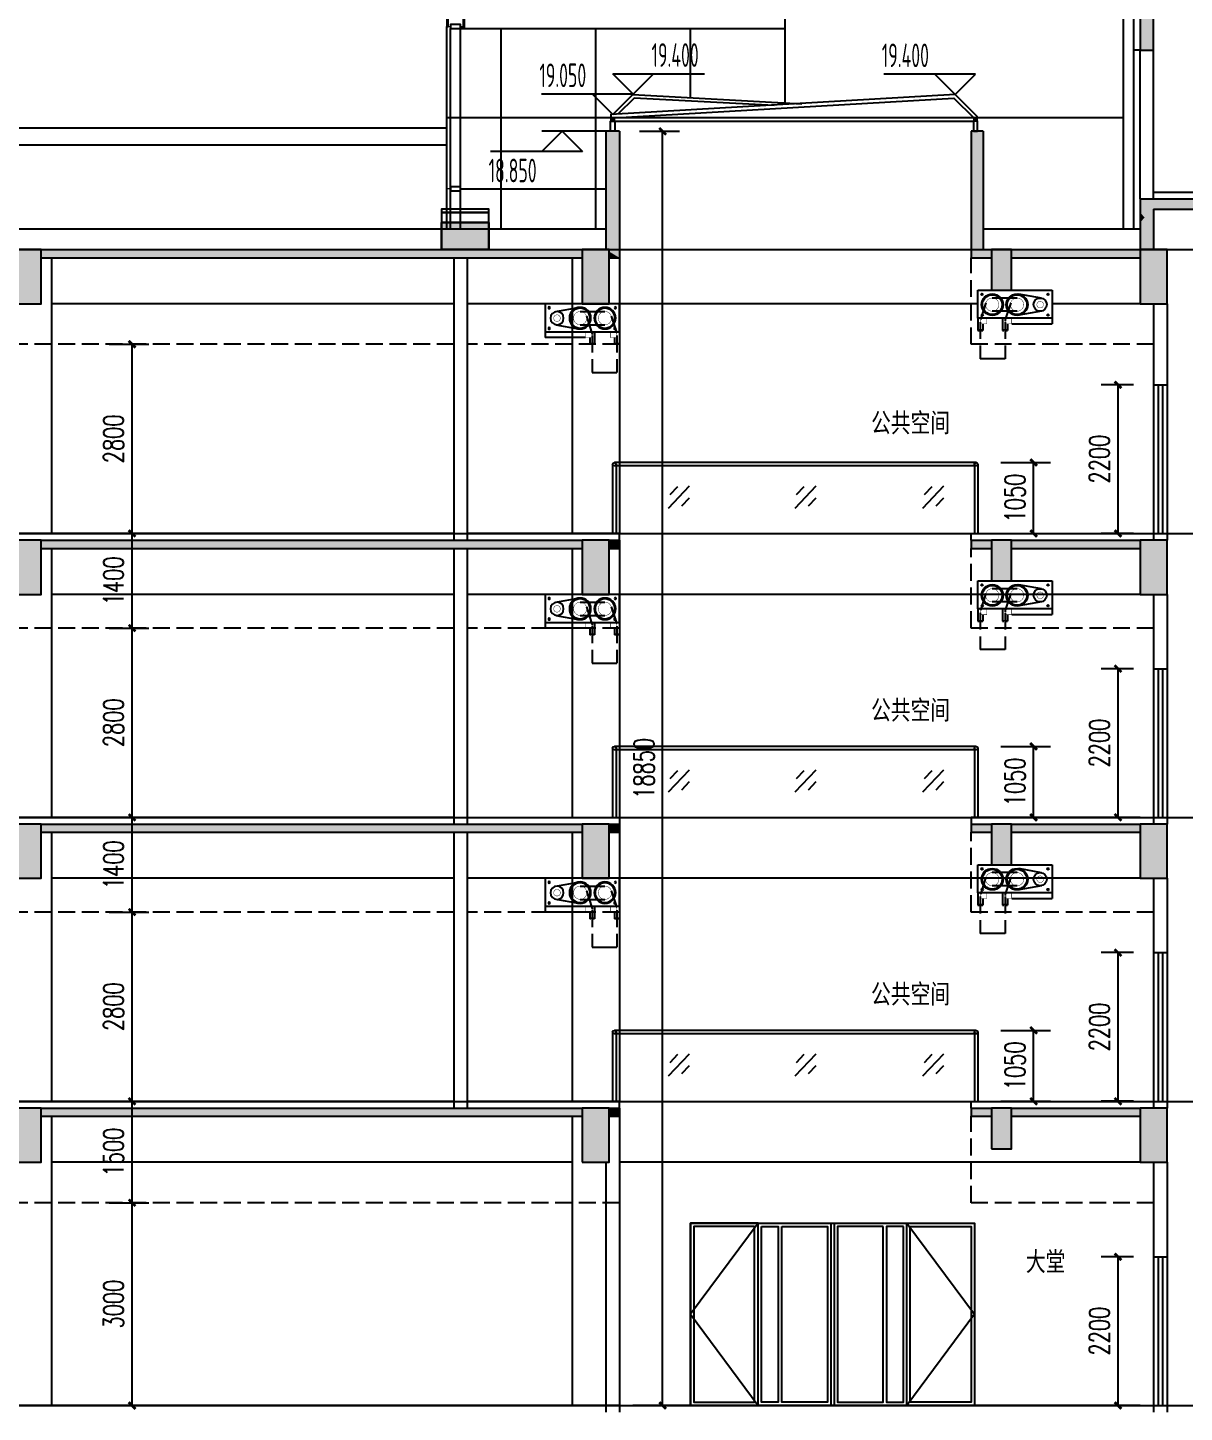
# Model space of a CAD drawing. Extents: x 1106790 to 1313746, y -134124 to 12249.
# Drawn here: x 1172448 to 1189551, y -51988 to -31506 of the extents above; entities that cross this region are included whole.
import ezdxf

# ---------------------------------------------------------------- set-up
doc = ezdxf.new("R2010")
doc.units = 0
doc.header["$LTSCALE"] = 1000
doc.header["$MEASUREMENT"] = 0
doc.linetypes.add('DASH', pattern=[0.35, 0.25, -0.1])
for name, color, linetype in [('01-标注_尺寸', 124, 'Continuous'), ('01-标注_标高', 200, 'Continuous'), ('02-TEXT_房间', 7, 'Continuous'), ('02-TEXT_标注', 130, 'Continuous'), ('05-填充_天正', 26, 'Continuous'), ('A-C_玻璃幕墙', 140, 'Continuous'), ('A-C_窗', 140, 'Continuous'), ('A-C_门', 150, 'Continuous'), ('A-D_龙骨', 131, 'Continuous'), ('A-E_栏杆', 232, 'Continuous'), ('A-O_屋面', 201, 'Continuous'), ('A-STR_门窗', 140, 'Continuous'), ('A-SUR_保温', 222, 'Continuous'), ('A-SUR_吊顶', 40, 'Continuous'), ('A-SUR_看线', 231, 'Continuous'), ('A-SUR_面层', 191, 'Continuous'), ('A-TECH_结构', 21, 'Continuous'), ('A_STR-砌块墙', 121, 'Continuous'), ('A_STR-砼墙', 51, 'Continuous'), ('A_STR-砼柱', 51, 'Continuous'), ('D_铝板', 181, 'Continuous'), ('PUB_HATCH', 8, 'Continuous')]:
    doc.layers.add(name, color=color, linetype=linetype)
doc.layers.add('04-不打印_辅助线', color=165, linetype='Continuous', plot=False)
doc.styles.add('_TCH_DIM', font='ROS1', dxfattribs={"width": 0.8, "bigfont": 'JD'})
doc.styles.add('_TCH_DIM_T3', font='SIMPLEX', dxfattribs={"width": 0.705882, "bigfont": 'GBCBIG'})
doc.styles.get("Standard").update_dxf_attribs({"font": 'STXIHEI.TTF', "width": 0.75})
doc.dimstyles.new('_TCH_ARCH&&100', dxfattribs={"dimtxt": 297.5, "dimasz": 100, "dimexe": 250, "dimexo": 300, "dimgap": 126.25, "dimtad": 1, "dimdec": 0, "dimzin": 0, "dimdsep": 46, "dimtxsty": '_TCH_DIM_T3', "dimblk": 'ARCHTICK', "dimcen": 0.09, "dimclrt": 7, "dimazin": 2, "dimtfac": 1, "dimtdec": 0, "dimtix": 1, "dimtmove": 2, "dimatfit": 3, "dimfxl": 0, "dimtolj": 1, "dimtzin": 0, "dimarcsym": 0})

# ---------------------------------------------------------------- blocks, each defined once
blk = doc.blocks.new('kyuhtr')
at = {"const_width": 20}
blk.add_lwpolyline([(50, 0), (0, 0)], dxfattribs=at)
blk.add_lwpolyline([(50, -30), (200, -30), (200, 30), (50, 30)], close=True)
blk = doc.blocks.new('A$C19DA4980')
for points in [[(0, 2700), (4200, 2700), (4200, 0), (0, 0)], [(1000, 2700), (0, 2700), (0, 0), (1000, 0)], [(3200, 2700), (4200, 2700), (4200, 0), (3200, 0)], [(950, 2650), (50, 2650), (50, 50), (950, 50)], [(1050, 2650), (1300, 2650), (1300, 50), (1050, 50)], [(1350, 2650), (2025, 2650), (2025, 50), (1350, 50)], [(2850, 2650), (2175, 2650), (2175, 50), (2850, 50)], [(3150, 2650), (2900, 2650), (2900, 50), (3150, 50)], [(3250, 2650), (4150, 2650), (4150, 50), (3250, 50)]]:
    blk.add_lwpolyline(points, close=True)
for points in [[(1000, 2700), (0, 1350), (1000, 0)], [(2075, 2700), (2075, 0)], [(2125, 2700), (2125, 0)], [(3200, 2700), (4200, 1350), (3200, 0)]]:
    blk.add_lwpolyline(points)
blk = doc.blocks.new('电梯门')
for points in [[(0, 2200), (0, 0)], [(0, 2200), (200, 2200)], [(67, 2200), (67, 0)], [(133, 2200), (133, 0)], [(200, 2200), (200, 0)], [(0, 0), (200, 0)]]:
    blk.add_lwpolyline(points)
blk = doc.blocks.new('双轨双帘防火卷帘门')
for p, q in [((-100, 0), (800, 0)), ((-100, -339), (-100, 0)), ((800, 0), (800, -409)), ((-1, -152), (-67, -355)), ((375, -95), (75, -95)), ((299, -152), (233, -355)), ((669, -96), (398, -47)), ((375, -255), (75, -255)), ((669, -254), (398, -303)), ((800, -339), (-100, -339)), ((-100, -339), (-100, -489)), ((-100, -489), (-85, -489)), ((-85, -489), (-85, -474)), ((-55, -474), (-55, -489)), ((-55, -489), (-40, -489)), ((-40, -409), (-40, -489)), ((200, -339), (200, -489)), ((200, -489), (215, -489)), ((215, -489), (215, -474)), ((245, -474), (245, -489)), ((245, -489), (260, -489)), ((260, -409), (260, -489)), ((310, -409), (800, -409))]:
    blk.add_line(p, q)
at = {"const_width": 5}
for points in [[(75, -95, -1), (75, -255, -1), (75, -95, -1)], [(375, -95, -1), (375, -255, -1), (375, -95, -1)], [(655, -135, -1), (655, -215, -1), (655, -135, 687123916425.603516)]]:
    blk.add_lwpolyline(points, format="xyb", dxfattribs=at)
for points in [[(-60, -339, 0.285714), (-60, -409), (10, -409), (10, -339)], [(240, -339, 0.285714), (240, -409), (310, -409), (310, -339)]]:
    blk.add_lwpolyline(points, format="xyb", close=True, dxfattribs=at)
for centre, radius in [((-50, -50), 10), ((75, -175), 130), ((75, -175), 120), ((375, -175), 130), ((375, -175), 120), ((655, -175), 80), ((750, -50), 10), ((-45, -300), 10), ((750, -300), 10)]:
    blk.add_circle(centre, radius)
blk.add_arc((296, -374), 66.3, 162.9588, 180)
blk = doc.blocks.new('A$C37606C6C')
at = {"layer": 'A-STR_门窗', "linetype": 'DASH'}
for p, q in [((-153, -471), (-153, -1018)), ((213, -471), (213, -1018))]:
    blk.add_line(p, q, dxfattribs=at)
at = {"layer": 'A-STR_门窗'}
blk.add_line((-153, -1018), (213, -1018), dxfattribs=at)
at = {"layer": 'A-SUR_看线', "xscale": -1.222222222224259, "yscale": 1.222222222224259, "zscale": 1.222222222224259}
blk.add_blockref('双轨双帘防火卷帘门', (128, 0), dxfattribs=at)
blk = doc.blocks.new('_FZH')
blk.add_lwpolyline([(-0.5, -0.5), (0.5, -0.5), (0.5, 0.5), (-0.5, 0.5)], close=True)
at = {"layer": 'PUB_HATCH'}
blk.add_solid([(-0.5, -0.5), (0.5, -0.5), (-0.5, 0.5), (0.5, 0.5)], dxfattribs=at)
blk = doc.blocks.new('fdsgdfhgh')
at = {"layer": 'A-O_屋面'}
blk.add_lwpolyline([(0, 550), (700, 550), (700, 600), (0, 600)], close=True, dxfattribs=at)
at = {"layer": 'A_STR-砼墙'}
for points in [[(0, 400), (700, 400), (700, 550), (0, 550)], [(0, 400), (700, 400), (700, 0), (0, 0)]]:
    blk.add_lwpolyline(points, close=True, dxfattribs=at)
at = {"layer": 'A_STR-砼柱', "xscale": 699.9999999913853, "yscale": 400.0000000033542, "zscale": 400.0000000033542, "rotation": 359.9999999995789}
blk.add_blockref('_FZH', (350, 200), dxfattribs=at)
blk = doc.blocks.new('_ArchTick')
at = {"color": 0, "linetype": 'ByBlock', "const_width": 0.4}
blk.add_lwpolyline([(-0.5, -0.5), (0.5, 0.5)], dxfattribs=at)
blk = doc.blocks.new('*D147')
at = {"layer": '01-标注_尺寸', "color": 0, "lineweight": -2, "transparency": 16777216}
for p, q in [((1186839, -42138), (1187573, -42138)), ((1187323, -43188), (1187323, -42138)), ((1186839, -43188), (1187573, -43188))]:
    blk.add_line(p, q, dxfattribs=at)
at = {"layer": 'Defpoints', "color": 0, "transparency": 16777216}
for p in [(1186539, -42138), (1187323, -42138), (1186539, -43188)]:
    blk.add_point(p, dxfattribs=at)
at = {"layer": '01-标注_尺寸', "color": 0, "lineweight": -2, "transparency": 16777216, "xscale": 100, "yscale": 100, "zscale": 100}
for p, rotation in [((1187323, -42138), 90), ((1187323, -43188), 270)]:
    blk.add_blockref('_ArchTick', p, dxfattribs=dict(at, rotation=rotation))
at = {"layer": '01-标注_尺寸', "color": 7, "transparency": 16777216, "insert": (1187048, -42663), "char_height": 297.5, "attachment_point": 5, "rotation": 90, "style": '_TCH_DIM_T3'}
blk.add_mtext('\\A1;1050', dxfattribs=at)
blk = doc.blocks.new('*D148')
at = {"layer": '01-标注_尺寸', "color": 0, "lineweight": -2, "transparency": 16777216}
for p, q in [((1186839, -46338), (1187573, -46338)), ((1187323, -47388), (1187323, -46338)), ((1186839, -47388), (1187573, -47388))]:
    blk.add_line(p, q, dxfattribs=at)
at = {"layer": 'Defpoints', "color": 0, "transparency": 16777216}
for p in [(1186539, -46338), (1187323, -46338), (1186539, -47388)]:
    blk.add_point(p, dxfattribs=at)
at = {"layer": '01-标注_尺寸', "color": 0, "lineweight": -2, "transparency": 16777216, "xscale": 100, "yscale": 100, "zscale": 100}
for p, rotation in [((1187323, -46338), 90), ((1187323, -47388), 270)]:
    blk.add_blockref('_ArchTick', p, dxfattribs=dict(at, rotation=rotation))
at = {"layer": '01-标注_尺寸', "color": 7, "transparency": 16777216, "insert": (1187048, -46863), "char_height": 297.5, "attachment_point": 5, "rotation": 90, "style": '_TCH_DIM_T3'}
blk.add_mtext('\\A1;1050', dxfattribs=at)
blk = doc.blocks.new('*D149')
at = {"layer": '01-标注_尺寸', "color": 0, "lineweight": -2, "transparency": 16777216}
for p, q in [((1186839, -37938), (1187573, -37938)), ((1187323, -38988), (1187323, -37938)), ((1186839, -38988), (1187573, -38988))]:
    blk.add_line(p, q, dxfattribs=at)
at = {"layer": 'Defpoints', "color": 0, "transparency": 16777216}
for p in [(1186539, -37938), (1187323, -37938), (1186539, -38988)]:
    blk.add_point(p, dxfattribs=at)
at = {"layer": '01-标注_尺寸', "color": 0, "lineweight": -2, "transparency": 16777216, "xscale": 100, "yscale": 100, "zscale": 100}
for p, rotation in [((1187323, -37938), 90), ((1187323, -38988), 270)]:
    blk.add_blockref('_ArchTick', p, dxfattribs=dict(at, rotation=rotation))
at = {"layer": '01-标注_尺寸', "color": 7, "transparency": 16777216, "insert": (1187048, -38463), "char_height": 297.5, "attachment_point": 5, "rotation": 90, "style": '_TCH_DIM_T3'}
blk.add_mtext('\\A1;1050', dxfattribs=at)
blk = doc.blocks.new('*D150')
at = {"layer": '01-标注_尺寸', "color": 0, "lineweight": -2, "transparency": 16777216}
for p, q in [((1188798, -49688), (1188321, -49688)), ((1188571, -51888), (1188571, -49688)), ((1188798, -51888), (1188321, -51888))]:
    blk.add_line(p, q, dxfattribs=at)
at = {"layer": 'Defpoints', "color": 0, "transparency": 16777216}
for p in [(1188571, -49688), (1189098, -49688), (1189098, -51888)]:
    blk.add_point(p, dxfattribs=at)
at = {"layer": '01-标注_尺寸', "color": 0, "lineweight": -2, "transparency": 16777216, "xscale": 100, "yscale": 100, "zscale": 100}
for p, rotation in [((1188571, -49688), 90), ((1188571, -51888), 270)]:
    blk.add_blockref('_ArchTick', p, dxfattribs=dict(at, rotation=rotation))
at = {"layer": '01-标注_尺寸', "color": 7, "transparency": 16777216, "insert": (1188296, -50788), "char_height": 297.5, "attachment_point": 5, "rotation": 90, "style": '_TCH_DIM_T3'}
blk.add_mtext('\\A1;2200', dxfattribs=at)
blk = doc.blocks.new('*D151')
at = {"layer": '01-标注_尺寸', "color": 0, "lineweight": -2, "transparency": 16777216}
for p, q in [((1188798, -45188), (1188321, -45188)), ((1188571, -47388), (1188571, -45188)), ((1188798, -47388), (1188321, -47388))]:
    blk.add_line(p, q, dxfattribs=at)
at = {"layer": 'Defpoints', "color": 0, "transparency": 16777216}
for p in [(1188571, -45188), (1189098, -45188), (1189098, -47388)]:
    blk.add_point(p, dxfattribs=at)
at = {"layer": '01-标注_尺寸', "color": 0, "lineweight": -2, "transparency": 16777216, "xscale": 100, "yscale": 100, "zscale": 100}
for p, rotation in [((1188571, -45188), 90), ((1188571, -47388), 270)]:
    blk.add_blockref('_ArchTick', p, dxfattribs=dict(at, rotation=rotation))
at = {"layer": '01-标注_尺寸', "color": 7, "transparency": 16777216, "insert": (1188296, -46288), "char_height": 297.5, "attachment_point": 5, "rotation": 90, "style": '_TCH_DIM_T3'}
blk.add_mtext('\\A1;2200', dxfattribs=at)
blk = doc.blocks.new('*D152')
at = {"layer": '01-标注_尺寸', "color": 0, "lineweight": -2, "transparency": 16777216}
for p, q in [((1188798, -40988), (1188321, -40988)), ((1188571, -43188), (1188571, -40988)), ((1188798, -43188), (1188321, -43188))]:
    blk.add_line(p, q, dxfattribs=at)
at = {"layer": 'Defpoints', "color": 0, "transparency": 16777216}
for p in [(1188571, -40988), (1189098, -40988), (1189098, -43188)]:
    blk.add_point(p, dxfattribs=at)
at = {"layer": '01-标注_尺寸', "color": 0, "lineweight": -2, "transparency": 16777216, "xscale": 100, "yscale": 100, "zscale": 100}
for p, rotation in [((1188571, -40988), 90), ((1188571, -43188), 270)]:
    blk.add_blockref('_ArchTick', p, dxfattribs=dict(at, rotation=rotation))
at = {"layer": '01-标注_尺寸', "color": 7, "transparency": 16777216, "insert": (1188296, -42088), "char_height": 297.5, "attachment_point": 5, "rotation": 90, "style": '_TCH_DIM_T3'}
blk.add_mtext('\\A1;2200', dxfattribs=at)
blk = doc.blocks.new('*D153')
at = {"layer": '01-标注_尺寸', "color": 0, "lineweight": -2, "transparency": 16777216}
for p, q in [((1188798, -36788), (1188321, -36788)), ((1188571, -38988), (1188571, -36788)), ((1188798, -38988), (1188321, -38988))]:
    blk.add_line(p, q, dxfattribs=at)
at = {"layer": 'Defpoints', "color": 0, "transparency": 16777216}
for p in [(1188571, -36788), (1189098, -36788), (1189098, -38988)]:
    blk.add_point(p, dxfattribs=at)
at = {"layer": '01-标注_尺寸', "color": 0, "lineweight": -2, "transparency": 16777216, "xscale": 100, "yscale": 100, "zscale": 100}
for p, rotation in [((1188571, -36788), 90), ((1188571, -38988), 270)]:
    blk.add_blockref('_ArchTick', p, dxfattribs=dict(at, rotation=rotation))
at = {"layer": '01-标注_尺寸', "color": 7, "transparency": 16777216, "insert": (1188296, -37888), "char_height": 297.5, "attachment_point": 5, "rotation": 90, "style": '_TCH_DIM_T3'}
blk.add_mtext('\\A1;2200', dxfattribs=at)
blk = doc.blocks.new('*D162')
at = {"layer": '01-标注_尺寸', "color": 0, "lineweight": -2, "transparency": 16777216}
for p, q in [((1173654, -36188), (1174241, -36188)), ((1173991, -38988), (1173991, -36188)), ((1173654, -38988), (1174241, -38988))]:
    blk.add_line(p, q, dxfattribs=at)
at = {"layer": 'Defpoints', "color": 0, "transparency": 16777216}
for p in [(1173354, -36188), (1173991, -36188), (1173354, -38988)]:
    blk.add_point(p, dxfattribs=at)
at = {"layer": '01-标注_尺寸', "color": 0, "lineweight": -2, "transparency": 16777216, "xscale": 100, "yscale": 100, "zscale": 100}
for p, rotation in [((1173991, -36188), 90), ((1173991, -38988), 270)]:
    blk.add_blockref('_ArchTick', p, dxfattribs=dict(at, rotation=rotation))
at = {"layer": '01-标注_尺寸', "color": 7, "transparency": 16777216, "insert": (1173716, -37588), "char_height": 297.5, "attachment_point": 5, "rotation": 90, "style": '_TCH_DIM_T3'}
blk.add_mtext('\\A1;2800', dxfattribs=at)
blk = doc.blocks.new('*D163')
at = {"layer": '01-标注_尺寸', "color": 0, "lineweight": -2, "transparency": 16777216}
for p, q in [((1173654, -38988), (1174241, -38988)), ((1173991, -40388), (1173991, -38988)), ((1173654, -40388), (1174241, -40388))]:
    blk.add_line(p, q, dxfattribs=at)
at = {"layer": 'Defpoints', "color": 0, "transparency": 16777216}
for p in [(1173354, -38988), (1173991, -38988), (1173354, -40388)]:
    blk.add_point(p, dxfattribs=at)
at = {"layer": '01-标注_尺寸', "color": 0, "lineweight": -2, "transparency": 16777216, "xscale": 100, "yscale": 100, "zscale": 100}
for p, rotation in [((1173991, -38988), 90), ((1173991, -40388), 270)]:
    blk.add_blockref('_ArchTick', p, dxfattribs=dict(at, rotation=rotation))
at = {"layer": '01-标注_尺寸', "color": 7, "transparency": 16777216, "insert": (1173716, -39688), "char_height": 297.5, "attachment_point": 5, "rotation": 90, "style": '_TCH_DIM_T3'}
blk.add_mtext('\\A1;1400', dxfattribs=at)
blk = doc.blocks.new('*D164')
at = {"layer": '01-标注_尺寸', "color": 0, "lineweight": -2, "transparency": 16777216}
for p, q in [((1173654, -40388), (1174241, -40388)), ((1173991, -43188), (1173991, -40388)), ((1173654, -43188), (1174241, -43188))]:
    blk.add_line(p, q, dxfattribs=at)
at = {"layer": 'Defpoints', "color": 0, "transparency": 16777216}
for p in [(1173354, -40388), (1173991, -40388), (1173354, -43188)]:
    blk.add_point(p, dxfattribs=at)
at = {"layer": '01-标注_尺寸', "color": 0, "lineweight": -2, "transparency": 16777216, "xscale": 100, "yscale": 100, "zscale": 100}
for p, rotation in [((1173991, -40388), 90), ((1173991, -43188), 270)]:
    blk.add_blockref('_ArchTick', p, dxfattribs=dict(at, rotation=rotation))
at = {"layer": '01-标注_尺寸', "color": 7, "transparency": 16777216, "insert": (1173716, -41788), "char_height": 297.5, "attachment_point": 5, "rotation": 90, "style": '_TCH_DIM_T3'}
blk.add_mtext('\\A1;2800', dxfattribs=at)
blk = doc.blocks.new('*D165')
at = {"layer": '01-标注_尺寸', "color": 0, "lineweight": -2, "transparency": 16777216}
for p, q in [((1173654, -43188), (1174241, -43188)), ((1173991, -44588), (1173991, -43188)), ((1173654, -44588), (1174241, -44588))]:
    blk.add_line(p, q, dxfattribs=at)
at = {"layer": 'Defpoints', "color": 0, "transparency": 16777216}
for p in [(1173354, -43188), (1173991, -43188), (1173354, -44588)]:
    blk.add_point(p, dxfattribs=at)
at = {"layer": '01-标注_尺寸', "color": 0, "lineweight": -2, "transparency": 16777216, "xscale": 100, "yscale": 100, "zscale": 100}
for p, rotation in [((1173991, -43188), 90), ((1173991, -44588), 270)]:
    blk.add_blockref('_ArchTick', p, dxfattribs=dict(at, rotation=rotation))
at = {"layer": '01-标注_尺寸', "color": 7, "transparency": 16777216, "insert": (1173716, -43888), "char_height": 297.5, "attachment_point": 5, "rotation": 90, "style": '_TCH_DIM_T3'}
blk.add_mtext('\\A1;1400', dxfattribs=at)
blk = doc.blocks.new('*D166')
at = {"layer": '01-标注_尺寸', "color": 0, "lineweight": -2, "transparency": 16777216}
for p, q in [((1173654, -44588), (1174241, -44588)), ((1173991, -47388), (1173991, -44588)), ((1173654, -47388), (1174241, -47388))]:
    blk.add_line(p, q, dxfattribs=at)
at = {"layer": 'Defpoints', "color": 0, "transparency": 16777216}
for p in [(1173354, -44588), (1173991, -44588), (1173354, -47388)]:
    blk.add_point(p, dxfattribs=at)
at = {"layer": '01-标注_尺寸', "color": 0, "lineweight": -2, "transparency": 16777216, "xscale": 100, "yscale": 100, "zscale": 100}
for p, rotation in [((1173991, -44588), 90), ((1173991, -47388), 270)]:
    blk.add_blockref('_ArchTick', p, dxfattribs=dict(at, rotation=rotation))
at = {"layer": '01-标注_尺寸', "color": 7, "transparency": 16777216, "insert": (1173716, -45988), "char_height": 297.5, "attachment_point": 5, "rotation": 90, "style": '_TCH_DIM_T3'}
blk.add_mtext('\\A1;2800', dxfattribs=at)
blk = doc.blocks.new('*D167')
at = {"layer": '01-标注_尺寸', "color": 0, "lineweight": -2, "transparency": 16777216}
for p, q in [((1173654, -47388), (1174241, -47388)), ((1173991, -48888), (1173991, -47388)), ((1173654, -48888), (1174241, -48888))]:
    blk.add_line(p, q, dxfattribs=at)
at = {"layer": 'Defpoints', "color": 0, "transparency": 16777216}
for p in [(1173354, -47388), (1173991, -47388), (1173354, -48888)]:
    blk.add_point(p, dxfattribs=at)
at = {"layer": '01-标注_尺寸', "color": 0, "lineweight": -2, "transparency": 16777216, "xscale": 100, "yscale": 100, "zscale": 100}
for p, rotation in [((1173991, -47388), 90), ((1173991, -48888), 270)]:
    blk.add_blockref('_ArchTick', p, dxfattribs=dict(at, rotation=rotation))
at = {"layer": '01-标注_尺寸', "color": 7, "transparency": 16777216, "insert": (1173716, -48138), "char_height": 297.5, "attachment_point": 5, "rotation": 90, "style": '_TCH_DIM_T3'}
blk.add_mtext('\\A1;1500', dxfattribs=at)
blk = doc.blocks.new('*D168')
at = {"layer": '01-标注_尺寸', "color": 0, "lineweight": -2, "transparency": 16777216}
for p, q in [((1173654, -48888), (1174241, -48888)), ((1173991, -51888), (1173991, -48888)), ((1173654, -51888), (1174241, -51888))]:
    blk.add_line(p, q, dxfattribs=at)
at = {"layer": 'Defpoints', "color": 0, "transparency": 16777216}
for p in [(1173354, -48888), (1173991, -48888), (1173354, -51888)]:
    blk.add_point(p, dxfattribs=at)
at = {"layer": '01-标注_尺寸', "color": 0, "lineweight": -2, "transparency": 16777216, "xscale": 100, "yscale": 100, "zscale": 100}
for p, rotation in [((1173991, -48888), 90), ((1173991, -51888), 270)]:
    blk.add_blockref('_ArchTick', p, dxfattribs=dict(at, rotation=rotation))
at = {"layer": '01-标注_尺寸', "color": 7, "transparency": 16777216, "insert": (1173716, -50388), "char_height": 297.5, "attachment_point": 5, "rotation": 90, "style": '_TCH_DIM_T3'}
blk.add_mtext('\\A1;3000', dxfattribs=at)
blk = doc.blocks.new('*D380')
at = {"layer": '04-不打印_辅助线', "color": 0, "lineweight": -2, "transparency": 16777216}
for p, q in [((1181495, -33038), (1182087, -33038)), ((1181837, -51888), (1181837, -33038)), ((1181495, -51888), (1182087, -51888))]:
    blk.add_line(p, q, dxfattribs=at)
at = {"layer": 'Defpoints', "color": 0, "transparency": 16777216}
for p in [(1181195, -33038), (1181837, -33038), (1181195, -51888)]:
    blk.add_point(p, dxfattribs=at)
at = {"layer": '04-不打印_辅助线', "color": 0, "lineweight": -2, "transparency": 16777216, "xscale": 100, "yscale": 100, "zscale": 100}
for p, rotation in [((1181837, -33038), 90), ((1181837, -51888), 270)]:
    blk.add_blockref('_ArchTick', p, dxfattribs=dict(at, rotation=rotation))
at = {"layer": '04-不打印_辅助线', "color": 7, "transparency": 16777216, "insert": (1181562, -42463), "char_height": 297.5, "attachment_point": 5, "rotation": 90, "style": '_TCH_DIM_T3'}
blk.add_mtext('\\A1;18850', dxfattribs=at)

msp = doc.modelspace()

# ---------------------------------------------------------------- hatches: boundary and pattern name
at = {"layer": '05-填充_天正'}
for points in [[(1180997.7, -33038.5), (1180997.7, -34788.5), (1181197.7, -34908.5), (1181197.7, -33038.5)], [(1186397.7, -33038.5), (1186397.7, -34908.5), (1186577.7, -34788.5), (1186577.7, -33038.5)], [(1189097.7, -34188.5), (1188897.7, -34038.5), (1188897.7, -34238.5), (1188964.3, -34313.5), (1189097.7, -34313.5)], [(1188897.7, -34038.5), (1189097.7, -34188.5), (1191497.7, -34188.5), (1191697.7, -34038.5)], [(1188897.7, -34388.5), (1188964.3, -34313.5), (1188897.7, -34238.5)], [(1188897.7, -34788.5), (1189097.7, -34788.5), (1189097.7, -34313.5), (1188964.3, -34313.5), (1188897.7, -34388.5)], [(1180647.7, -34908.5), (1180647.7, -34788.5), (1172647.7, -34788.5), (1172647.7, -34908.5)], [(1181047.7, -34818.5), (1181047.7, -34908.5), (1181197.7, -34908.5)], [(1186697.7, -34908.5), (1186697.7, -34788.5), (1186577.7, -34788.5), (1186397.7, -34908.5)], [(1188897.7, -34908.5), (1188897.7, -34788.5), (1186997.7, -34788.5), (1186997.7, -34908.5)], [(1180647.7, -39208.5), (1180647.7, -39088.5), (1172647.7, -39088.5), (1172647.7, -39208.5)], [(1181047.7, -39088.5), (1181047.7, -39208.5), (1181197.7, -39208.5), (1181197.7, -39088.5)], [(1186697.7, -39208.5), (1186697.7, -39088.5), (1186397.7, -39088.5), (1186397.7, -39208.5)], [(1188897.7, -39208.5), (1188897.7, -39088.5), (1186997.7, -39088.5), (1186997.7, -39208.5)], [(1180647.7, -43408.5), (1180647.7, -43288.5), (1172647.7, -43288.5), (1172647.7, -43408.5)], [(1181047.7, -43288.5), (1181047.7, -43408.5), (1181197.7, -43408.5), (1181197.7, -43288.5)], [(1186697.7, -43408.5), (1186697.7, -43288.5), (1186397.7, -43288.5), (1186397.7, -43408.5)], [(1188897.7, -43408.5), (1188897.7, -43288.5), (1186997.7, -43288.5), (1186997.7, -43408.5)], [(1180647.7, -47608.5), (1180647.7, -47488.5), (1172647.7, -47488.5), (1172647.7, -47608.5)], [(1181047.7, -47488.5), (1181047.7, -47608.5), (1181197.7, -47608.5), (1181197.7, -47488.5)], [(1186697.7, -47608.5), (1186697.7, -47488.5), (1186397.7, -47488.5), (1186397.7, -47608.5)], [(1188897.7, -47608.5), (1188897.7, -47488.5), (1186997.7, -47488.5), (1186997.7, -47608.5)]]:
    msp.add_hatch(color=256, dxfattribs=at).paths.add_polyline_path(points)

# ---------------------------------------------------------------- linework, layer by layer
at = {"layer": '01-标注_标高'}
for p, q in [((1181400.5, -32490), (1181100.5, -32190)), ((1181100.5, -32190), (1182457, -32190)), ((1181400.5, -32490), (1181700.5, -32190)), ((1186464.4, -32194.5), (1185107.9, -32194.5)), ((1186164.4, -32494.5), (1185864.4, -32194.5)), ((1186164.4, -32494.5), (1186464.4, -32194.5)), ((1181400.5, -32490), (1180043.9, -32490)), ((1181100.5, -32790), (1180800.5, -32490)), ((1181100.5, -32790), (1181400.5, -32490)), ((1180350.4, -33038.5), (1180050.4, -33338.5)), ((1181050.4, -33038.5), (1180050.4, -33038.5)), ((1180350.4, -33038.5), (1180650.4, -33338.5)), ((1180650.4, -33338.5), (1179293.8, -33338.5))]:
    msp.add_line(p, q, dxfattribs=at)
at = {"layer": '04-不打印_辅助线'}
for p, q in [((1155940.1, -34788.5), (1216697, -34788.5)), ((1155940.1, -38988.5), (1216697, -38988.5)), ((1155940.1, -43188.5), (1216697, -43188.5)), ((1155940.1, -47388.5), (1216697, -47388.5)), ((1155940.1, -51888.5), (1216697, -51888.5))]:
    msp.add_line(p, q, dxfattribs=at)
at = {"layer": 'A-C_玻璃幕墙'}
for p, q in [((1178647.7, -34488.5), (1178647.7, -31488.5)), ((1178697.7, -34488.5), (1178697.7, -31518.5)), ((1178847.7, -34488.5), (1178847.7, -31518.5)), ((1179447.7, -34488.5), (1179447.7, -31518.5)), ((1180847.7, -34488.5), (1180847.7, -31518.5)), ((1182247.7, -32541.8), (1182247.7, -31518.5)), ((1178847.7, -33888.5), (1180997.7, -33888.5))]:
    msp.add_line(p, q, dxfattribs=at)
at = {"layer": 'A-C_窗'}
for points in [[(1186487.7, -32888.5), (1186487.7, -32817.8), (1186164.4, -32494.5), (1181072.7, -32791.7), (1181072.7, -32888.5)], [(1181100.5, -32790), (1181395.9, -32494.5), (1183897.7, -32633.2)], [(1181122.7, -32888.5), (1181122.7, -32838.5), (1186145.1, -32545.9), (1186437.7, -32838.5), (1186437.7, -32888.5)], [(1183488.4, -32658.3), (1181415.2, -32545.9), (1181175.8, -32785.4)]]:
    msp.add_lwpolyline(points, dxfattribs=at)
at = {"layer": 'A-D_龙骨'}
msp.add_line((1181127.7, -32888.5), (1186432.7, -32888.5), dxfattribs=at)
at = {"layer": 'A-E_栏杆'}
for p, q in [((1181097.7, -37963.5), (1181097.7, -38988.5)), ((1186472.7, -37938.5), (1181122.7, -37938.5)), ((1186447.7, -37988.5), (1181122.7, -37988.5)), ((1181147.7, -37963.5), (1181147.7, -38988.5)), ((1186447.7, -37963.5), (1186447.7, -38988.5)), ((1186497.7, -37963.5), (1186497.7, -38988.5)), ((1181097.7, -42163.5), (1181097.7, -43188.5)), ((1186472.7, -42138.5), (1181122.7, -42138.5)), ((1186447.7, -42188.5), (1181122.7, -42188.5)), ((1181147.7, -42163.5), (1181147.7, -43188.5)), ((1186447.7, -42163.5), (1186447.7, -43188.5)), ((1186497.7, -42163.5), (1186497.7, -43188.5)), ((1181097.7, -46363.5), (1181097.7, -47388.5)), ((1186472.7, -46338.5), (1181122.7, -46338.5)), ((1186447.7, -46388.5), (1181122.7, -46388.5)), ((1181147.7, -46363.5), (1181147.7, -47388.5)), ((1186447.7, -46363.5), (1186447.7, -47388.5)), ((1186497.7, -46363.5), (1186497.7, -47388.5))]:
    msp.add_line(p, q, dxfattribs=at)
for points in [[(1182229.8, -38288.3), (1181919.5, -38616.2)], [(1182054.8, -38297.1), (1181941.5, -38416.7)], [(1184101.1, -38288.3), (1183790.7, -38616.2)], [(1183926, -38297.1), (1183812.8, -38416.7)], [(1185991.1, -38288.3), (1185680.7, -38616.2)], [(1185816, -38297.1), (1185702.7, -38416.7)], [(1182230.7, -38463.6), (1182117.5, -38583.2)], [(1184102, -38463.6), (1183988.7, -38583.2)], [(1185991.9, -38463.6), (1185878.7, -38583.2)], [(1182229.8, -42488.3), (1181919.5, -42816.2)], [(1182054.8, -42497.1), (1181941.5, -42616.7)], [(1184101.1, -42488.3), (1183790.7, -42816.2)], [(1183926, -42497.1), (1183812.8, -42616.7)], [(1185991.1, -42488.3), (1185680.7, -42816.2)], [(1185816, -42497.1), (1185702.7, -42616.7)], [(1182230.7, -42663.6), (1182117.5, -42783.2)], [(1184102, -42663.6), (1183988.7, -42783.2)], [(1185991.9, -42663.6), (1185878.7, -42783.2)], [(1182229.8, -46688.3), (1181919.5, -47016.2)], [(1182054.8, -46697.1), (1181941.5, -46816.7)], [(1184101.1, -46688.3), (1183790.7, -47016.2)], [(1183926, -46697.1), (1183812.8, -46816.7)], [(1185991.1, -46688.3), (1185680.7, -47016.2)], [(1185816, -46697.1), (1185702.7, -46816.7)], [(1182230.7, -46863.6), (1182117.5, -46983.2)], [(1184102, -46863.6), (1183988.7, -46983.2)], [(1185991.9, -46863.6), (1185878.7, -46983.2)]]:
    msp.add_lwpolyline(points, dxfattribs=at)
for centre in [(1181122.7, -37963.5), (1186472.7, -37963.5), (1181122.7, -42163.5), (1186472.7, -42163.5), (1181122.7, -46363.5), (1186472.7, -46363.5)]:
    msp.add_circle(centre, 25, dxfattribs=at)
at = {"layer": 'A-O_屋面'}
for points in [[(1180997.7, -34488.5), (1163727.7, -34488.5)], [(1188897.7, -34488.5), (1186577.7, -34488.5)]]:
    msp.add_lwpolyline(points, dxfattribs=at)
at = {"layer": 'A-SUR_保温'}
msp.add_line((1188897.7, -31838.5), (1188797.7, -31838.5), dxfattribs=at)
msp.add_lwpolyline([(1188897.7, -30838.5), (1188797.7, -30838.5), (1188797.7, -34488.5)], dxfattribs=at)
at = {"layer": 'A-SUR_吊顶', "linetype": 'DASH'}
for points in [[(1181197.7, -34908.5), (1181197.7, -36188.5), (1178947.7, -36188.5)], [(1189097.7, -36188.5), (1186397.7, -36188.5), (1186397.7, -34908.5)], [(1178747.7, -36188.5), (1163447.7, -36188.5)], [(1181197.7, -39208.5), (1181197.7, -40388.5), (1178947.7, -40388.5)], [(1189097.7, -40388.5), (1186397.7, -40388.5), (1186397.7, -39208.5)], [(1178747.7, -40388.5), (1160647.7, -40388.5)], [(1181197.7, -43408.5), (1181197.7, -44588.5), (1178947.7, -44588.5)], [(1189097.7, -44588.5), (1186397.7, -44588.5), (1186397.7, -43408.5)], [(1178747.7, -44588.5), (1160647.7, -44588.5)], [(1189097.7, -48888.5), (1186397.7, -48888.5), (1186397.7, -47608.5)], [(1181197.7, -48888.5), (1161547.7, -48888.5)]]:
    msp.add_lwpolyline(points, dxfattribs=at)
at = {"layer": 'A-SUR_看线'}
for p, q in [((1188647.7, -30838.5), (1188647.7, -34488.5)), ((1183647.7, -32619.4), (1183647.7, -31188.5))]:
    msp.add_line(p, q, dxfattribs=at)
for points in [[(1181197.7, -38988.5), (1186397.7, -38988.5)], [(1181197.7, -43188.5), (1186397.7, -43188.5)], [(1181197.7, -47388.5), (1186397.7, -47388.5)]]:
    msp.add_lwpolyline(points, dxfattribs=at)
at = {"layer": 'A-SUR_面层'}
for points in [[(1189097.7, -33938.5), (1191497.7, -33938.5)], [(1178747.7, -38988.5), (1160927.7, -38988.5)], [(1181197.7, -39088.5), (1181197.7, -38988.5), (1178947.7, -38988.5)], [(1186397.7, -39088.5), (1186397.7, -38988.5), (1188897.7, -38988.5)], [(1178747.7, -43188.5), (1160647.7, -43188.5)], [(1178947.7, -43188.5), (1181197.7, -43188.5), (1181197.7, -43288.5)], [(1188897.7, -43188.5), (1186397.7, -43188.5), (1186397.7, -43288.5)], [(1178747.7, -47388.5), (1160647.7, -47388.5)], [(1181197.7, -47488.5), (1181197.7, -47388.5), (1178947.7, -47388.5)], [(1186397.7, -47488.5), (1186397.7, -47388.5), (1188897.7, -47388.5)], [(1181197.7, -51888.5), (1161547.7, -51888.5)], [(1188897.7, -51888.5), (1181397.7, -51888.5)]]:
    msp.add_lwpolyline(points, dxfattribs=at)
at = {"layer": 'A-TECH_结构'}
for points in [[(1172797.7, -34908.5), (1172797.7, -38988.5)], [(1180497.7, -34908.5), (1180497.7, -38988.5)], [(1181197.7, -34908.5), (1181197.7, -38988.5)], [(1178747.7, -35588.5), (1172797.7, -35588.5)], [(1180497.7, -35588.5), (1178947.7, -35588.5)], [(1186497.7, -35588.5), (1181197.7, -35588.5)], [(1188897.7, -35588.5), (1187597.7, -35588.5)], [(1172797.7, -39208.5), (1172797.7, -43188.5)], [(1180497.7, -39208.5), (1180497.7, -43188.5)], [(1181197.7, -39208.5), (1181197.7, -43188.5)], [(1178747.7, -39888.5), (1172797.7, -39888.5)], [(1180497.7, -39888.5), (1178947.7, -39888.5)], [(1188897.7, -39888.5), (1181197.7, -39888.5)], [(1172797.7, -43408.5), (1172797.7, -47388.5)], [(1180497.7, -43408.5), (1180497.7, -47388.5)], [(1181197.7, -43408.5), (1181197.7, -47388.5)], [(1178747.7, -44088.5), (1172797.7, -44088.5)], [(1180497.7, -44088.5), (1178947.7, -44088.5)], [(1188897.7, -44088.5), (1181197.7, -44088.5)], [(1172797.7, -47608.5), (1172797.7, -51888.5)], [(1180497.7, -47608.5), (1180497.7, -51888.5)], [(1180497.7, -48288.5), (1172797.7, -48288.5)], [(1188897.7, -48288.5), (1181197.7, -48288.5)]]:
    msp.add_lwpolyline(points, dxfattribs=at)
at = {"layer": 'A_STR-砌块墙'}
for p, q in [((1188897.7, -34038.5), (1188897.7, -31838.5)), ((1189097.7, -34038.5), (1189097.7, -31838.5)), ((1188897.7, -34038.5), (1189097.7, -34038.5))]:
    msp.add_line(p, q, dxfattribs=at)
for points in [[(1178747.7, -34908.5), (1178747.7, -39088.5)], [(1178947.7, -34908.5), (1178947.7, -39088.5)], [(1189097.7, -35588.5), (1189097.7, -39088.5)], [(1189297.7, -35588.5), (1189297.7, -39088.5)], [(1178747.7, -39208.5), (1178747.7, -43288.5)], [(1178947.7, -39208.5), (1178947.7, -43288.5)], [(1189097.7, -39888.5), (1189097.7, -43288.5)], [(1189297.7, -39888.5), (1189297.7, -43288.5)], [(1178747.7, -43408.5), (1178747.7, -47488.5)], [(1178947.7, -43408.5), (1178947.7, -47488.5)], [(1189097.7, -44088.5), (1189097.7, -47488.5)], [(1189297.7, -44088.5), (1189297.7, -47488.5)], [(1181197.7, -47608.5), (1181197.7, -51988.5)], [(1180997.7, -48288.5), (1180997.7, -51988.5)], [(1189097.7, -48288.5), (1189097.7, -51988.5)], [(1189297.7, -48288.5), (1189297.7, -51988.5)]]:
    msp.add_lwpolyline(points, dxfattribs=at)
at = {"layer": 'A_STR-砼墙'}
for p, q in [((1180997.7, -33038.5), (1180997.7, -34788.5)), ((1181197.7, -33038.5), (1180997.7, -33038.5)), ((1181197.7, -33038.5), (1181197.7, -34908.5)), ((1186397.7, -33038.5), (1186397.7, -34908.5)), ((1186577.7, -33038.5), (1186397.7, -33038.5)), ((1186577.7, -33038.5), (1186577.7, -34788.5)), ((1188897.7, -34038.5), (1188897.7, -34238.5)), ((1188897.7, -34038.5), (1191697.7, -34038.5)), ((1189097.7, -34188.5), (1189097.7, -34313.5)), ((1189097.7, -34188.5), (1191497.7, -34188.5)), ((1188897.7, -34238.5), (1188897.7, -34238.5)), ((1188897.7, -34238.5), (1188897.7, -34388.5)), ((1188897.7, -34388.5), (1188897.7, -34388.5)), ((1188897.7, -34388.5), (1188897.7, -34788.5)), ((1189097.7, -34313.5), (1189097.7, -34788.5)), ((1172647.7, -34788.5), (1180647.7, -34788.5)), ((1186577.7, -34788.5), (1186697.7, -34788.5)), ((1186997.7, -34788.5), (1188897.7, -34788.5)), ((1172647.7, -34908.5), (1180647.7, -34908.5)), ((1181047.7, -34908.5), (1181197.7, -34908.5)), ((1186397.7, -34908.5), (1186697.7, -34908.5)), ((1186997.7, -34908.5), (1188897.7, -34908.5)), ((1172647.7, -39088.5), (1180647.7, -39088.5)), ((1181047.7, -39088.5), (1181197.7, -39088.5)), ((1181197.7, -39088.5), (1181197.7, -39208.5)), ((1186397.7, -39088.5), (1186697.7, -39088.5)), ((1186397.7, -39088.5), (1186397.7, -39208.5)), ((1186997.7, -39088.5), (1188897.7, -39088.5)), ((1172647.7, -39208.5), (1180647.7, -39208.5)), ((1181047.7, -39208.5), (1181197.7, -39208.5)), ((1186397.7, -39208.5), (1186697.7, -39208.5)), ((1186997.7, -39208.5), (1188897.7, -39208.5)), ((1172647.7, -43288.5), (1180647.7, -43288.5)), ((1172647.7, -43408.5), (1180647.7, -43408.5)), ((1181047.7, -43288.5), (1181197.7, -43288.5)), ((1181047.7, -43408.5), (1181197.7, -43408.5)), ((1181197.7, -43288.5), (1181197.7, -43408.5)), ((1186397.7, -43288.5), (1186697.7, -43288.5)), ((1186397.7, -43288.5), (1186397.7, -43408.5)), ((1186397.7, -43408.5), (1186697.7, -43408.5)), ((1186997.7, -43288.5), (1188897.7, -43288.5)), ((1186997.7, -43408.5), (1188897.7, -43408.5)), ((1172647.7, -47488.5), (1180647.7, -47488.5)), ((1181047.7, -47488.5), (1181197.7, -47488.5)), ((1181197.7, -47488.5), (1181197.7, -47608.5)), ((1186397.7, -47488.5), (1186697.7, -47488.5)), ((1186397.7, -47488.5), (1186397.7, -47608.5)), ((1186997.7, -47488.5), (1188897.7, -47488.5)), ((1172647.7, -47608.5), (1180647.7, -47608.5)), ((1181047.7, -47608.5), (1181197.7, -47608.5)), ((1186397.7, -47608.5), (1186697.7, -47608.5)), ((1186997.7, -47608.5), (1188897.7, -47608.5))]:
    msp.add_line(p, q, dxfattribs=at)
at = {"layer": 'D_铝板'}
for p, q in [((1178847.7, -31518.5), (1183647.7, -31518.5)), ((1188647.7, -32838.5), (1178647.7, -32838.5))]:
    msp.add_line(p, q, dxfattribs=at)
msp.add_lwpolyline([(1178847.7, -31518.5), (1178907.7, -31518.5), (1178907.7, -31118.5), (1178647.7, -31088.5), (1178647.7, -31488.5), (1178667.7, -31488.5), (1178667.7, -31109.7), (1178887.7, -31137.3), (1178887.7, -31498.5), (1178847.7, -31498.5)], close=True, dxfattribs=at)
for points in [[(1163247.7, -32988.5), (1178647.7, -32988.5)], [(1163757.7, -33238.5), (1178647.7, -33238.5)]]:
    msp.add_lwpolyline(points, dxfattribs=at)

# ---------------------------------------------------------------- block references
at = {"color": 1}
for name, p in [('fdsgdfhgh', (1178567.7, -34788.5)), ('A$C37606C6C', (1180947.7, -35588.5)), ('A$C37606C6C', (1180947.7, -39888.5)), ('A$C37606C6C', (1180947.7, -44088.5))]:
    msp.add_blockref(name, p, dxfattribs=at)
at = {"color": 1, "xscale": -1}
for p in [(1186747.7, -35388.5), (1186747.7, -39688.5), (1186747.7, -43888.5)]:
    msp.add_blockref('A$C37606C6C', p, dxfattribs=at)
at = {"layer": 'A-C_窗'}
for p in [(1189097.7, -38988.5), (1189097.7, -43188.5), (1189097.7, -47388.5), (1189097.7, -51888.5)]:
    msp.add_blockref('电梯门', p, dxfattribs=at)
at = {"layer": 'A-C_门'}
msp.add_blockref('A$C19DA4980', (1182247.7, -51888.5), dxfattribs=at)
at = {"layer": 'A-D_龙骨'}
for p in [(1178647.7, -31488.5), (1178647.7, -33888.5)]:
    msp.add_blockref('kyuhtr', p, dxfattribs=at)
at = {"layer": 'A-D_龙骨', "xscale": -1, "rotation": 90}
msp.add_blockref('kyuhtr', (1181097.7, -32838.5), dxfattribs=at)
at = {"layer": 'A-D_龙骨', "rotation": 270}
msp.add_blockref('kyuhtr', (1186462.7, -32838.5), dxfattribs=at)
at = {"layer": 'A_STR-砼柱'}
for p, xscale, yscale, zscale in [((1188997.7, -31538.5), 200, 600, 600), ((1172447.7, -35188.5), 400, 800, 800), ((1180847.7, -35188.5), 400, 800, 800), ((1186847.7, -35088.5), 300, 600, 600), ((1189097.7, -35188.5), 400, 800, 800), ((1172447.7, -39488.5), 400, 800, 800), ((1180847.7, -39488.5), 400, 800, 800), ((1186847.7, -39388.5), 300, 600, 600), ((1189097.7, -39488.5), 400, 800, 800), ((1172447.7, -43688.5), 400, 800, 800), ((1180847.7, -43688.5), 400, 800, 800), ((1186847.7, -43588.5), 300, 600, 600), ((1189097.7, -43688.5), 400, 800, 800), ((1172447.7, -47888.5), 400, 800, 800), ((1180847.7, -47888.5), 400, 800, 800), ((1186847.7, -47788.5), 300, 600, 600), ((1189097.7, -47888.5), 400, 800, 800)]:
    msp.add_blockref('_FZH', p, dxfattribs=dict(at, xscale=xscale, yscale=yscale, zscale=zscale))

# ---------------------------------------------------------------- texts
at = {"layer": '02-TEXT_房间', "width": 0.75}
for s, p in [('公共空间', (1184919.4, -37490.9)), ('公共空间', (1184919.4, -41740.9)), ('公共空间', (1184919.4, -45940.9)), ('大堂', (1187209, -49898.9))]:
    msp.add_text(s, height=285.43, dxfattribs=at).set_placement(p)
at = {"layer": '02-TEXT_标注', "style": '_TCH_DIM', "width": 0.64}
for s, p in [('19.400', (1181672.9, -32085)), ('19.400', (1185077.9, -32089.5)), ('19.050', (1180013.9, -32385)), ('18.850', (1179263.8, -33793.5))]:
    msp.add_text(s, height=350, dxfattribs=at).set_placement(p)

# ---------------------------------------------------------------- dimensions: what is measured, and where the dimension line sits
at = {"layer": '01-标注_尺寸'}
for p1, p2, distance, picture, middle in [((1173353.8, -38988.5), (1173353.8, -36188.5), -636.8, '*D162', (1173715.5, -37588.5)), ((1189097.7, -38988.5), (1189097.7, -36788.5), 526.2, '*D153', (1188296.5, -37888.5)), ((1186539, -38988.5), (1186539, -37938.5), -784.4, '*D149', (1187048.4, -38463.5)), ((1173353.8, -40388.5), (1173353.8, -38988.5), -636.8, '*D163', (1173715.5, -39688.5)), ((1173353.8, -43188.5), (1173353.8, -40388.5), -636.8, '*D164', (1173715.5, -41788.5)), ((1189097.7, -43188.5), (1189097.7, -40988.5), 526.2, '*D152', (1188296.5, -42088.5)), ((1186539, -43188.5), (1186539, -42138.5), -784.4, '*D147', (1187048.4, -42663.5)), ((1173353.8, -44588.5), (1173353.8, -43188.5), -636.8, '*D165', (1173715.5, -43888.5)), ((1173353.8, -47388.5), (1173353.8, -44588.5), -636.8, '*D166', (1173715.5, -45988.5)), ((1189097.7, -47388.5), (1189097.7, -45188.5), 526.2, '*D151', (1188296.5, -46288.5)), ((1186539, -47388.5), (1186539, -46338.5), -784.4, '*D148', (1187048.4, -46863.5)), ((1173353.8, -48888.5), (1173353.8, -47388.5), -636.8, '*D167', (1173715.5, -48138.5)), ((1173353.8, -51888.5), (1173353.8, -48888.5), -636.8, '*D168', (1173715.5, -50388.5)), ((1189097.7, -51888.5), (1189097.7, -49688.5), 526.2, '*D150', (1188296.5, -50788.5))]:
    dim = msp.add_aligned_dim(p1=p1, p2=p2, distance=distance, dimstyle='_TCH_ARCH&&100', dxfattribs=at)
    dim.commit()
    dim.dimension.update_dxf_attribs({"geometry": picture, "text_midpoint": middle})
at = {"layer": '04-不打印_辅助线', "color": 1}
dim = msp.add_aligned_dim(p1=(1181195.3, -51888.5), p2=(1181195.3, -33038.5), distance=-641.3, dimstyle='_TCH_ARCH&&100', dxfattribs=at)
dim.commit()
dim.dimension.update_dxf_attribs({"geometry": '*D380', "text_midpoint": (1181561.6, -42463.5)})

doc.saveas('drawing.dxf')
